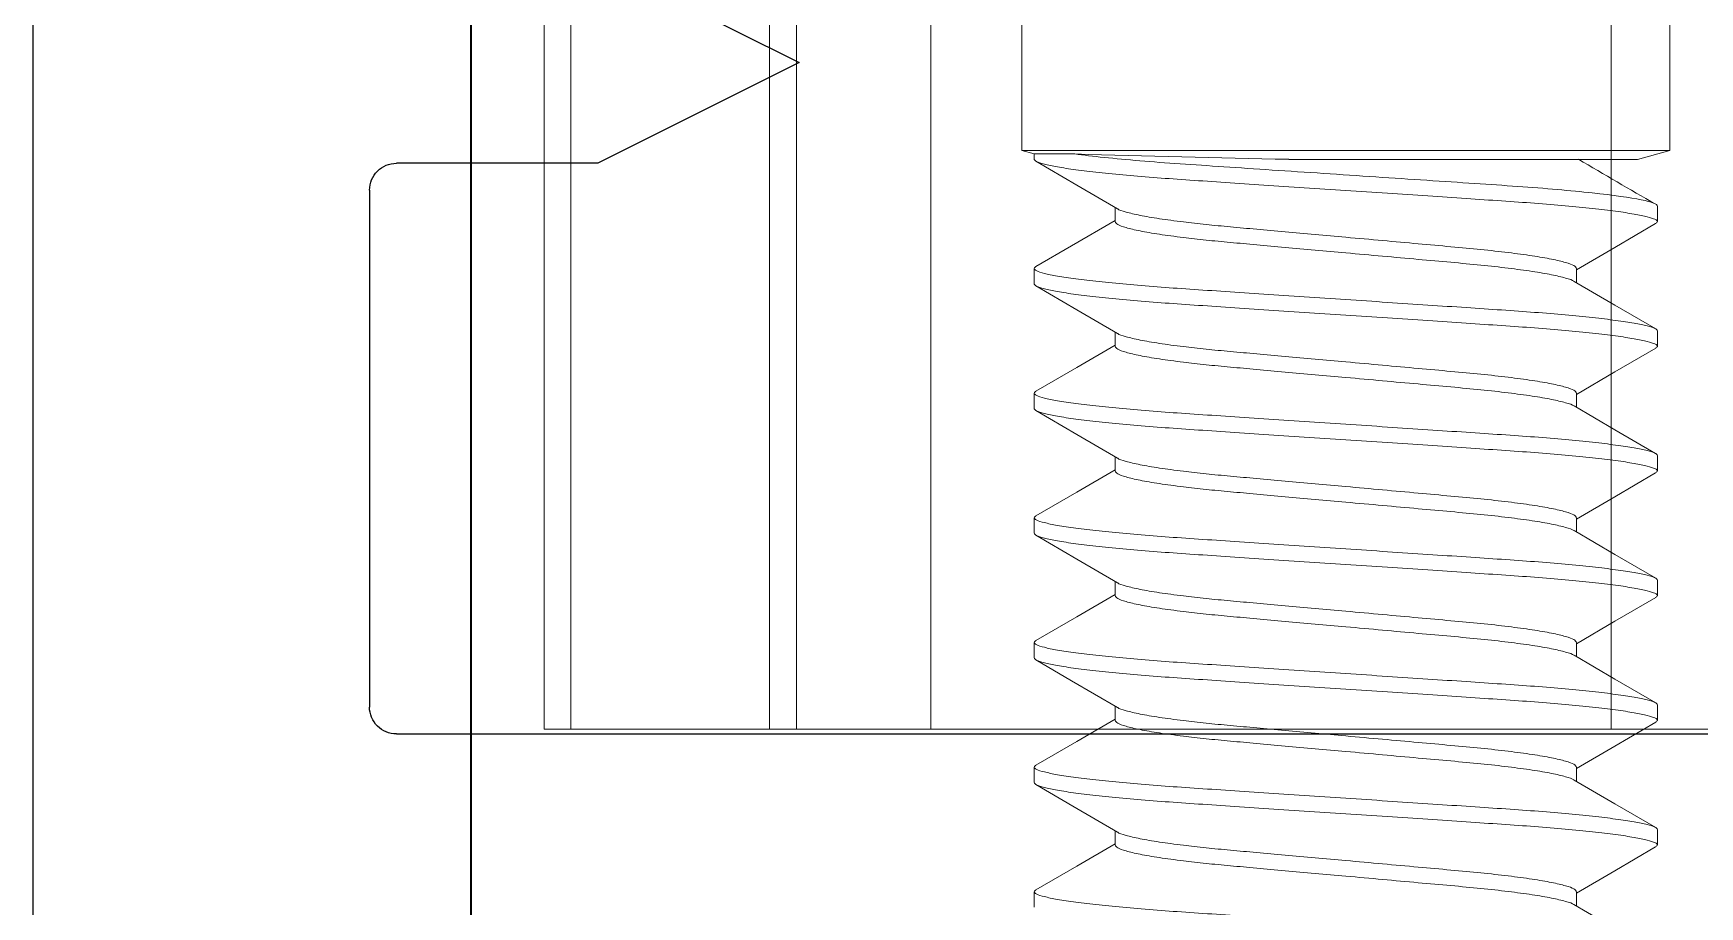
# Model space of a CAD drawing. Extents: x -82 to 113, y -82 to 93.
# Drawn here: x 18.032 to 18.653, y 85.632 to 85.958 of the extents above; entities that cross this region are included whole.
import ezdxf

# ---------------------------------------------------------------- set-up
doc = ezdxf.new("R2010")
doc.units = 0
doc.header["$MEASUREMENT"] = 0
doc.linetypes.add('SLD-Solid', pattern=[0])
doc.layers.get('0').update_dxf_attribs({"linetype": 'CONTINUOUS'})
for name, color, linetype in [('Ballons', 7, 'CONTINUOUS'), ('DIM', 7, 'CONTINUOUS'), ('INERTIA', 7, 'CONTINUOUS'), ('VENT', 5, 'CONTINUOUS')]:
    doc.layers.add(name, color=color, linetype=linetype)

# ---------------------------------------------------------------- blocks, each defined once
blk = doc.blocks.new('91251A555')
at = {"color": 7, "linetype": 'SLD-Solid', "lineweight": 15}
for p, q in [((2.06817, 0.12071), (0.23214, 0.12071)), ((2.06941, 0.11607), (2.06817, 0.12071)), ((2.06817, 0.12071), (2.06817, -0.12071)), ((2.0714, 0.11607), (2.06941, 0.11607)), ((2.06941, 0.11607), (2.06941, 0.10094)), ((2.11783, 0.11607), (2.11202, 0.11607)), ((2.16426, 0.11607), (2.15845, 0.11607)), ((2.21068, 0.11607), (2.20488, 0.11607)), ((2.25711, 0.11607), (2.25131, 0.11607)), ((2.30354, 0.11607), (2.29774, 0.11607)), ((2.34997, 0.11607), (2.34416, 0.11607)), ((2.09461, 0.08591), (2.08929, 0.08591)), ((2.14104, 0.08591), (2.13572, 0.08591)), ((2.18747, 0.08591), (2.18215, 0.08591)), ((2.2339, 0.08591), (2.22858, 0.08591)), ((2.28033, 0.08591), (2.27501, 0.08591)), ((2.32675, 0.08591), (2.32143, 0.08591)), ((2.0714, 0.02127), (2.0714, -0.10864)), ((2.11202, -0.08591), (2.11734, -0.08591)), ((2.15845, -0.08591), (2.16377, -0.08591)), ((2.20488, -0.08591), (2.2102, -0.08591)), ((2.25131, -0.08591), (2.25663, -0.08591)), ((2.29774, -0.08591), (2.30306, -0.08591)), ((2.34416, -0.08591), (2.34948, -0.08591)), ((2.06817, -0.12071), (2.0714, -0.10864)), ((2.08881, -0.11607), (2.09461, -0.11607)), ((2.13524, -0.11607), (2.14104, -0.11607)), ((2.18167, -0.11607), (2.18747, -0.11607)), ((2.22809, -0.11607), (2.2339, -0.11607)), ((2.27452, -0.11607), (2.28033, -0.11607)), ((2.32095, -0.11607), (2.32675, -0.11607)), ((0.23214, -0.12071), (2.06817, -0.12071))]:
    blk.add_line(p, q, dxfattribs=at)
at = {"color": 7, "linetype": 'SLD-Solid', "lineweight": 15, "flags": 128}
for points in [[(2.08981, 0.08502), (2.08097, 0.1002), (2.07213, 0.11542)], [(2.11131, 0.11545), (2.10358, 0.10214), (2.09413, 0.08591)], [(2.13624, 0.08503), (2.12739, 0.10022), (2.11855, 0.11544)], [(2.15772, 0.11541), (2.14887, 0.10019), (2.14056, 0.08591)], [(2.18266, 0.08504), (2.17382, 0.10022), (2.16498, 0.11543)], [(2.20416, 0.11543), (2.19531, 0.10021), (2.18699, 0.08591)], [(2.22911, 0.08501), (2.22026, 0.10019), (2.21142, 0.11541)], [(2.25059, 0.11544), (2.24174, 0.10021), (2.23341, 0.08591)], [(2.27551, 0.08505), (2.26556, 0.10213), (2.25784, 0.11542)], [(2.29701, 0.11542), (2.28817, 0.1002), (2.27984, 0.08591)], [(2.32194, 0.08505), (2.31229, 0.10162), (2.30425, 0.11545)], [(2.34343, 0.11541), (2.33459, 0.1002), (2.32627, 0.08591)], [(2.09535, -0.11542), (2.10419, -0.1002), (2.11251, -0.08591)], [(2.11684, -0.08504), (2.12568, -0.10022), (2.13452, -0.11543)], [(2.14176, -0.11544), (2.1506, -0.10022), (2.15894, -0.08591)], [(2.16325, -0.08502), (2.17209, -0.1002), (2.18094, -0.11542)], [(2.1882, -0.11542), (2.19704, -0.1002), (2.20536, -0.08591)], [(2.20969, -0.08504), (2.21853, -0.10022), (2.22737, -0.11543)], [(2.23461, -0.11545), (2.24345, -0.10024), (2.25179, -0.08591)], [(2.25612, -0.08505), (2.26496, -0.10022), (2.2738, -0.11544)], [(2.28105, -0.11543), (2.28989, -0.10021), (2.29822, -0.08591)], [(2.30256, -0.08506), (2.3114, -0.10024), (2.32024, -0.11545)], [(2.32749, -0.11541), (2.33633, -0.1002), (2.34465, -0.08591)], [(2.34896, -0.08501), (2.3578, -0.10019), (2.36664, -0.11541)]]:
    blk.add_lwpolyline(points, dxfattribs=at)
at = {"color": 7, "linetype": 'SLD-Solid', "lineweight": 15}
for centre, radius, start, end in [((-4.62063, -0.10606), 6.69324, 1.090036, 1.772254), ((0.34859, -1.10752), 2.00252, 29.6975, 30.64854)]:
    blk.add_arc(centre, radius, start, end, dxfattribs=at)
for points, knots in [([(2.09535, -0.11529), (2.0951, -0.11565), (2.09456, -0.11644), (2.09374, -0.1154), (2.09278, -0.11256), (2.09178, -0.10766), (2.09074, -0.10082), (2.08971, -0.09218), (2.08871, -0.082), (2.08775, -0.07059), (2.08688, -0.05819), (2.086, -0.04484), (2.08504, -0.03055), (2.08404, -0.01548), (2.08301, 0), (2.08197, 0.01548), (2.08097, 0.03055), (2.08001, 0.04484), (2.07914, 0.05819), (2.07826, 0.07059), (2.07731, 0.082), (2.0763, 0.09218), (2.07527, 0.10082), (2.07424, 0.10767), (2.07323, 0.11253), (2.07228, 0.11552), (2.07169, 0.11589), (2.0714, 0.11607)], [0, 0, 0, 0, 0.032751, 0.071832, 0.111941, 0.152766, 0.19396, 0.235153, 0.275978, 0.316087, 0.355168, 0.394248, 0.434357, 0.475182, 0.516376, 0.557569, 0.598394, 0.638503, 0.677584, 0.716664, 0.756773, 0.797599, 0.838792, 0.879985, 0.920811, 0.960919, 1, 1, 1, 1]), ([(2.13524, -0.11607), (2.13495, -0.11589), (2.13436, -0.11552), (2.13341, -0.11253), (2.1324, -0.10767), (2.13137, -0.10082), (2.13034, -0.09218), (2.12933, -0.082), (2.12838, -0.07059), (2.1275, -0.05819), (2.12662, -0.04484), (2.12567, -0.03055), (2.12466, -0.01548), (2.12363, 0), (2.1226, 0.01548), (2.1216, 0.03055), (2.12064, 0.04484), (2.11976, 0.05819), (2.11889, 0.07059), (2.11793, 0.082), (2.11693, 0.09218), (2.11589, 0.10082), (2.11486, 0.10766), (2.11386, 0.11256), (2.1129, 0.1154), (2.11208, 0.11644), (2.11155, 0.11566), (2.11131, 0.11531)], [0, 0, 0, 0, 0.039112, 0.079253, 0.120112, 0.161338, 0.202565, 0.243423, 0.283565, 0.322677, 0.361789, 0.40193, 0.442788, 0.484015, 0.525242, 0.5661, 0.606241, 0.645353, 0.684465, 0.724607, 0.765465, 0.806692, 0.847918, 0.888777, 0.928918, 0.96803, 1, 1, 1, 1]), ([(2.14177, -0.1153), (2.14152, -0.11566), (2.14099, -0.11644), (2.14017, -0.1154), (2.13921, -0.11256), (2.13821, -0.10766), (2.13717, -0.10082), (2.13614, -0.09218), (2.13514, -0.082), (2.13418, -0.07059), (2.1333, -0.05819), (2.13243, -0.04484), (2.13147, -0.03055), (2.13047, -0.01548), (2.12943, 0), (2.1284, 0.01548), (2.1274, 0.03055), (2.12644, 0.04484), (2.12557, 0.05819), (2.12469, 0.07059), (2.12373, 0.082), (2.12273, 0.09218), (2.1217, 0.10082), (2.12066, 0.10767), (2.11966, 0.11253), (2.1187, 0.11552), (2.11812, 0.11589), (2.11783, 0.11607)], [0, 0, 0, 0, 0.032208, 0.071311, 0.111442, 0.15229, 0.193507, 0.234723, 0.275571, 0.315703, 0.354805, 0.393908, 0.434039, 0.474888, 0.516104, 0.55732, 0.598169, 0.6383, 0.677403, 0.716505, 0.756637, 0.797485, 0.838701, 0.879918, 0.920766, 0.960898, 1, 1, 1, 1]), ([(2.18167, -0.11607), (2.18138, -0.11589), (2.18079, -0.11552), (2.17983, -0.11253), (2.17883, -0.10767), (2.1778, -0.10082), (2.17677, -0.09218), (2.17576, -0.082), (2.1748, -0.07059), (2.17393, -0.05819), (2.17305, -0.04484), (2.1721, -0.03055), (2.17109, -0.01548), (2.17006, 0), (2.16903, 0.01548), (2.16802, 0.03055), (2.16707, 0.04484), (2.16619, 0.05819), (2.16531, 0.07059), (2.16436, 0.082), (2.16335, 0.09218), (2.16232, 0.10082), (2.16129, 0.10766), (2.16029, 0.11256), (2.15933, 0.1154), (2.1585, 0.11644), (2.15796, 0.11565), (2.15771, 0.11528)], [0, 0, 0, 0, 0.039073, 0.079174, 0.119992, 0.161177, 0.202362, 0.24318, 0.283281, 0.322354, 0.361427, 0.401528, 0.442345, 0.483531, 0.524716, 0.565533, 0.605635, 0.644707, 0.68378, 0.723882, 0.764699, 0.805884, 0.84707, 0.887887, 0.927988, 0.967061, 1, 1, 1, 1]), ([(2.1882, -0.11529), (2.18796, -0.11565), (2.18742, -0.11644), (2.18659, -0.1154), (2.18564, -0.11256), (2.18463, -0.10766), (2.1836, -0.10082), (2.18257, -0.09218), (2.18156, -0.082), (2.18061, -0.07059), (2.17973, -0.05819), (2.17886, -0.04484), (2.1779, -0.03055), (2.1769, -0.01548), (2.17586, 0), (2.17483, 0.01548), (2.17383, 0.03055), (2.17287, 0.04484), (2.17199, 0.05819), (2.17112, 0.07059), (2.17016, 0.082), (2.16916, 0.09218), (2.16813, 0.10082), (2.16709, 0.10767), (2.16609, 0.11253), (2.16513, 0.11552), (2.16455, 0.11589), (2.16426, 0.11607)], [0, 0, 0, 0, 0.032652, 0.071737, 0.11185, 0.152679, 0.193877, 0.235075, 0.275904, 0.316017, 0.355102, 0.394186, 0.434299, 0.475129, 0.516326, 0.557524, 0.598353, 0.638466, 0.677551, 0.716635, 0.756748, 0.797578, 0.838775, 0.879973, 0.920802, 0.960915, 1, 1, 1, 1]), ([(2.22809, -0.11607), (2.2278, -0.11589), (2.22722, -0.11552), (2.22626, -0.11253), (2.22526, -0.10767), (2.22423, -0.10082), (2.22319, -0.09218), (2.22219, -0.082), (2.22123, -0.07059), (2.22036, -0.05819), (2.21948, -0.04484), (2.21852, -0.03055), (2.21752, -0.01548), (2.21649, 0), (2.21546, 0.01548), (2.21445, 0.03055), (2.2135, 0.04484), (2.21262, 0.05819), (2.21174, 0.07059), (2.21079, 0.082), (2.20978, 0.09218), (2.20875, 0.10082), (2.20772, 0.10766), (2.20671, 0.11256), (2.20576, 0.1154), (2.20493, 0.11644), (2.2044, 0.11565), (2.20415, 0.1153)], [0, 0, 0, 0, 0.039095, 0.079219, 0.120059, 0.161268, 0.202477, 0.243317, 0.283441, 0.322536, 0.361631, 0.401755, 0.442596, 0.483804, 0.525013, 0.565853, 0.605977, 0.645072, 0.684167, 0.724291, 0.765132, 0.80634, 0.847549, 0.888389, 0.928513, 0.967608, 1, 1, 1, 1]), ([(2.23462, -0.11531), (2.23438, -0.11566), (2.23384, -0.11644), (2.23302, -0.1154), (2.23206, -0.11256), (2.23106, -0.10766), (2.23003, -0.10082), (2.229, -0.09218), (2.22799, -0.082), (2.22704, -0.07059), (2.22616, -0.05819), (2.22528, -0.04484), (2.22433, -0.03055), (2.22332, -0.01548), (2.22229, 0), (2.22126, 0.01548), (2.22025, 0.03055), (2.2193, 0.04484), (2.21842, 0.05819), (2.21755, 0.07059), (2.21659, 0.082), (2.21559, 0.09218), (2.21455, 0.10082), (2.21352, 0.10767), (2.21252, 0.11253), (2.21156, 0.11552), (2.21097, 0.11589), (2.21068, 0.11607)], [0, 0, 0, 0, 0.031893, 0.071008, 0.111152, 0.152014, 0.193244, 0.234474, 0.275335, 0.31548, 0.354595, 0.39371, 0.433855, 0.474716, 0.515946, 0.557176, 0.598038, 0.638182, 0.677298, 0.716413, 0.756557, 0.797419, 0.838649, 0.879879, 0.92074, 0.960885, 1, 1, 1, 1]), ([(2.27452, -0.11607), (2.27423, -0.11589), (2.27365, -0.11552), (2.27269, -0.11253), (2.27169, -0.10767), (2.27065, -0.10082), (2.26962, -0.09218), (2.26862, -0.082), (2.26766, -0.07059), (2.26678, -0.05819), (2.26591, -0.04484), (2.26495, -0.03055), (2.26395, -0.01548), (2.26292, 0), (2.26188, 0.01548), (2.26088, 0.03055), (2.25992, 0.04484), (2.25905, 0.05819), (2.25817, 0.07059), (2.25721, 0.082), (2.25621, 0.09218), (2.25518, 0.10082), (2.25415, 0.10766), (2.25314, 0.11256), (2.25218, 0.1154), (2.25136, 0.11644), (2.25083, 0.11566), (2.25058, 0.1153)], [0, 0, 0, 0, 0.0391, 0.079229, 0.120075, 0.161289, 0.202503, 0.243349, 0.283478, 0.322578, 0.361678, 0.401807, 0.442653, 0.483867, 0.525081, 0.565926, 0.606055, 0.645155, 0.684256, 0.724385, 0.76523, 0.806444, 0.847658, 0.888504, 0.928633, 0.967733, 1, 1, 1, 1]), ([(2.28105, -0.1153), (2.28081, -0.11565), (2.28027, -0.11644), (2.27945, -0.1154), (2.27849, -0.11256), (2.27749, -0.10766), (2.27646, -0.10082), (2.27542, -0.09218), (2.27442, -0.082), (2.27346, -0.07059), (2.27259, -0.05819), (2.27171, -0.04484), (2.27076, -0.03055), (2.26975, -0.01548), (2.26872, 0), (2.26769, 0.01548), (2.26668, 0.03055), (2.26573, 0.04484), (2.26485, 0.05819), (2.26397, 0.07059), (2.26302, 0.082), (2.26201, 0.09218), (2.26098, 0.10082), (2.25995, 0.10767), (2.25894, 0.11253), (2.25799, 0.11552), (2.2574, 0.11589), (2.25711, 0.11607)], [0, 0, 0, 0, 0.032355, 0.071451, 0.111577, 0.152419, 0.193629, 0.234839, 0.275681, 0.315807, 0.354903, 0.394, 0.434125, 0.474967, 0.516177, 0.557388, 0.59823, 0.638355, 0.677452, 0.716548, 0.756674, 0.797516, 0.838726, 0.879936, 0.920778, 0.960903, 1, 1, 1, 1]), ([(2.32095, -0.11607), (2.32066, -0.11589), (2.32007, -0.11552), (2.31912, -0.11253), (2.31811, -0.10767), (2.31708, -0.10082), (2.31605, -0.09218), (2.31505, -0.082), (2.31409, -0.07059), (2.31321, -0.05819), (2.31234, -0.04484), (2.31138, -0.03055), (2.31038, -0.01548), (2.30934, 0), (2.30831, 0.01548), (2.30731, 0.03055), (2.30635, 0.04484), (2.30547, 0.05819), (2.3046, 0.07059), (2.30364, 0.082), (2.30264, 0.09218), (2.30161, 0.10082), (2.30057, 0.10766), (2.29957, 0.11256), (2.29861, 0.1154), (2.29779, 0.11644), (2.29725, 0.11565), (2.297, 0.11529)], [0, 0, 0, 0, 0.0390858, 0.0792002, 0.1200311, 0.16123, 0.2024289, 0.2432598, 0.2833742, 0.32246, 0.3615458, 0.4016602, 0.4424911, 0.48369, 0.5248889, 0.5657198, 0.6058342, 0.64492, 0.6840059, 0.7241203, 0.7649512, 0.8061501, 0.847349, 0.8881799, 0.9282942, 0.9673801, 1, 1, 1, 1]), ([(2.32749, -0.11529), (2.32724, -0.11565), (2.3267, -0.11644), (2.32588, -0.1154), (2.32492, -0.11256), (2.32392, -0.10766), (2.32288, -0.10082), (2.32185, -0.09218), (2.32085, -0.082), (2.31989, -0.07059), (2.31902, -0.05819), (2.31814, -0.04484), (2.31718, -0.03055), (2.31618, -0.01548), (2.31515, 0), (2.31411, 0.01548), (2.31311, 0.03055), (2.31215, 0.04484), (2.31128, 0.05819), (2.3104, 0.07059), (2.30945, 0.082), (2.30844, 0.09218), (2.30741, 0.10082), (2.30638, 0.10767), (2.30537, 0.11253), (2.30442, 0.11552), (2.30383, 0.11589), (2.30354, 0.11607)], [0, 0, 0, 0, 0.032767, 0.071847, 0.111955, 0.15278, 0.193973, 0.235165, 0.27599, 0.316098, 0.355178, 0.394258, 0.434366, 0.475191, 0.516384, 0.557576, 0.598401, 0.638509, 0.677589, 0.716669, 0.756777, 0.797602, 0.838795, 0.879987, 0.920812, 0.96092, 1, 1, 1, 1]), ([(2.36738, -0.11607), (2.36709, -0.11589), (2.3665, -0.11552), (2.36555, -0.11253), (2.36454, -0.10767), (2.36351, -0.10082), (2.36248, -0.09218), (2.36147, -0.082), (2.36052, -0.07059), (2.35964, -0.05819), (2.35876, -0.04484), (2.35781, -0.03055), (2.3568, -0.01548), (2.35577, 0), (2.35474, 0.01548), (2.35374, 0.03055), (2.35278, 0.04484), (2.3519, 0.05819), (2.35103, 0.07059), (2.35007, 0.082), (2.34907, 0.09218), (2.34803, 0.10082), (2.347, 0.10766), (2.346, 0.11256), (2.34504, 0.1154), (2.34421, 0.11644), (2.34367, 0.11565), (2.34343, 0.11529)], [0, 0, 0, 0, 0.0390777, 0.0791837, 0.120006, 0.1611963, 0.2023866, 0.243209, 0.283315, 0.3223927, 0.3614703, 0.4015763, 0.4423987, 0.483589, 0.5247793, 0.5656016, 0.6057077, 0.6447853, 0.683863, 0.723969, 0.7647913, 0.8059816, 0.8471719, 0.8879943, 0.9281003, 0.967178, 1, 1, 1, 1]), ([(2.08881, -0.11607), (2.08811, -0.11607), (2.08731, -0.11412), (2.08563, -0.10593), (2.08475, -0.09967), (2.08304, -0.08383), (2.08222, -0.07427), (2.08112, -0.05887), (2.08078, -0.05359), (2.08002, -0.04228), (2.07962, -0.03632), (2.07839, -0.01782), (2.07751, -0.00465), (2.07579, 0.02123), (2.07494, 0.03392), (2.07379, 0.05114), (2.07345, 0.05652), (2.07272, 0.06689), (2.07234, 0.07192), (2.07114, 0.08616), (2.07028, 0.09452), (2.06941, 0.10094)], [0, 0, 0, 0, 0.125, 0.125, 0.25, 0.25, 0.375, 0.375, 0.4375, 0.4375, 0.5, 0.5, 0.625, 0.625, 0.75, 0.75, 0.8125, 0.8125, 0.875, 0.875, 1, 1, 1, 1]), ([(2.11202, -0.08591), (2.11167, -0.08572), (2.11096, -0.08533), (2.10979, -0.08211), (2.10857, -0.07692), (2.10733, -0.06971), (2.10612, -0.06079), (2.10498, -0.05056), (2.10395, -0.03924), (2.10284, -0.02693), (2.10165, -0.01372), (2.10049, -0.00076), (2.09939, 0.01146), (2.09838, 0.02261), (2.09743, 0.03319), (2.09655, 0.04307), (2.09567, 0.05225), (2.09465, 0.06127), (2.09351, 0.0697), (2.09226, 0.07696), (2.09105, 0.08199), (2.09022, 0.08461), (2.08983, 0.08495), (2.08981, 0.08497)], [0, 0, 0, 0, 0.050945, 0.10341, 0.156783, 0.21039, 0.263533, 0.315554, 0.366101, 0.417615, 0.470454, 0.523982, 0.568634, 0.612884, 0.656351, 0.698698, 0.741044, 0.784512, 0.837656, 0.891262, 0.944636, 0.9971, 1, 1, 1, 1]), ([(2.11684, -0.08498), (2.11681, -0.08496), (2.11642, -0.08462), (2.11559, -0.08199), (2.11437, -0.07696), (2.11313, -0.0697), (2.11192, -0.0608), (2.11078, -0.05056), (2.10975, -0.03924), (2.10865, -0.02693), (2.10746, -0.01372), (2.10629, -0.00076), (2.10519, 0.01146), (2.10418, 0.02261), (2.10323, 0.03319), (2.10235, 0.04307), (2.10148, 0.05225), (2.10045, 0.06127), (2.09931, 0.06971), (2.09807, 0.07692), (2.09684, 0.08211), (2.09567, 0.08533), (2.09496, 0.08572), (2.09461, 0.08591)], [0, 0, 0, 0, 0.003524, 0.055955, 0.109296, 0.162869, 0.215979, 0.267967, 0.318483, 0.369964, 0.42277, 0.476265, 0.520888, 0.56511, 0.608551, 0.650871, 0.693191, 0.736632, 0.789742, 0.843315, 0.896655, 0.949087, 1, 1, 1, 1]), ([(2.15845, -0.08591), (2.1581, -0.08572), (2.15739, -0.08533), (2.15622, -0.08211), (2.155, -0.07692), (2.15376, -0.06971), (2.15255, -0.06079), (2.1514, -0.05056), (2.15038, -0.03924), (2.14927, -0.02693), (2.14808, -0.01372), (2.14691, -0.00076), (2.14581, 0.01146), (2.14481, 0.02261), (2.14385, 0.03319), (2.14298, 0.04307), (2.1421, 0.05225), (2.14108, 0.06127), (2.13994, 0.0697), (2.13869, 0.07696), (2.13747, 0.08199), (2.13665, 0.08461), (2.13626, 0.08496), (2.13624, 0.08498)], [0, 0, 0, 0, 0.050932, 0.103382, 0.156742, 0.210334, 0.263463, 0.315471, 0.366004, 0.417504, 0.470329, 0.523844, 0.568483, 0.612721, 0.656178, 0.698513, 0.740848, 0.784305, 0.837434, 0.891026, 0.944386, 0.996836, 1, 1, 1, 1]), ([(2.16325, -0.08497), (2.16323, -0.08495), (2.16285, -0.08461), (2.16202, -0.08199), (2.1608, -0.07696), (2.15956, -0.0697), (2.15835, -0.0608), (2.15721, -0.05056), (2.15618, -0.03924), (2.15507, -0.02693), (2.15388, -0.01372), (2.15272, -0.00076), (2.15162, 0.01146), (2.15061, 0.02261), (2.14966, 0.03319), (2.14878, 0.04307), (2.1479, 0.05225), (2.14688, 0.06127), (2.14574, 0.06971), (2.1445, 0.07692), (2.14327, 0.08211), (2.1421, 0.08533), (2.14139, 0.08572), (2.14104, 0.08591)], [0, 0, 0, 0, 0.002923, 0.055386, 0.108758, 0.162364, 0.215506, 0.267526, 0.318071, 0.369584, 0.422422, 0.475949, 0.520599, 0.564848, 0.608315, 0.65066, 0.693006, 0.736473, 0.789615, 0.84322, 0.896593, 0.949056, 1, 1, 1, 1]), ([(2.20488, -0.08591), (2.20453, -0.08572), (2.20382, -0.08533), (2.20265, -0.08211), (2.20143, -0.07692), (2.20018, -0.06971), (2.19898, -0.06079), (2.19783, -0.05056), (2.19681, -0.03924), (2.1957, -0.02693), (2.19451, -0.01372), (2.19334, -0.00076), (2.19224, 0.01146), (2.19124, 0.02261), (2.19028, 0.03319), (2.1894, 0.04307), (2.18853, 0.05225), (2.18751, 0.06127), (2.18636, 0.0697), (2.18512, 0.07696), (2.1839, 0.08199), (2.18307, 0.08461), (2.18269, 0.08496), (2.18266, 0.08498)], [0, 0, 0, 0, 0.050926, 0.10337, 0.156723, 0.210309, 0.263432, 0.315432, 0.36596, 0.417454, 0.470273, 0.523781, 0.568415, 0.612647, 0.656098, 0.698429, 0.740759, 0.78421, 0.837333, 0.890918, 0.944272, 0.996716, 1, 1, 1, 1]), ([(2.20969, -0.08498), (2.20967, -0.08496), (2.20928, -0.08461), (2.20845, -0.08199), (2.20723, -0.07696), (2.20599, -0.0697), (2.20478, -0.0608), (2.20364, -0.05056), (2.20261, -0.03924), (2.2015, -0.02693), (2.20031, -0.01372), (2.19915, -0.00076), (2.19804, 0.01146), (2.19704, 0.02261), (2.19608, 0.03319), (2.19521, 0.04307), (2.19433, 0.05225), (2.19331, 0.06127), (2.19217, 0.06971), (2.19092, 0.07692), (2.1897, 0.08211), (2.18853, 0.08533), (2.18782, 0.08572), (2.18747, 0.08591)], [0, 0, 0, 0, 0.0034533, 0.0558883, 0.1092326, 0.1628092, 0.2159231, 0.2679152, 0.3184342, 0.369919, 0.422729, 0.4762279, 0.5208545, 0.5650796, 0.6085235, 0.6508464, 0.6931692, 0.7366131, 0.789727, 0.8433036, 0.8966479, 0.9490829, 1, 1, 1, 1]), ([(2.25131, -0.08591), (2.25096, -0.08572), (2.25025, -0.08533), (2.24908, -0.08211), (2.24785, -0.07692), (2.24661, -0.06971), (2.2454, -0.06079), (2.24426, -0.05056), (2.24323, -0.03924), (2.24213, -0.02693), (2.24094, -0.01372), (2.23977, -0.00076), (2.23867, 0.01146), (2.23767, 0.02261), (2.23671, 0.03319), (2.23583, 0.04307), (2.23496, 0.05225), (2.23393, 0.06127), (2.23279, 0.0697), (2.23155, 0.07696), (2.23033, 0.08199), (2.22951, 0.0846), (2.22912, 0.08495), (2.22911, 0.08496)], [0, 0, 0, 0, 0.050966, 0.103452, 0.156848, 0.210477, 0.263642, 0.315685, 0.366253, 0.417787, 0.470648, 0.524199, 0.568869, 0.613137, 0.656623, 0.698987, 0.741351, 0.784837, 0.838002, 0.891631, 0.945027, 0.997512, 1, 1, 1, 1]), ([(2.25612, -0.08498), (2.2561, -0.08496), (2.25571, -0.08462), (2.25488, -0.08199), (2.25366, -0.07696), (2.25242, -0.0697), (2.25121, -0.0608), (2.25006, -0.05056), (2.24904, -0.03924), (2.24793, -0.02693), (2.24674, -0.01372), (2.24557, -0.00076), (2.24447, 0.01146), (2.24347, 0.02261), (2.24251, 0.03319), (2.24164, 0.04307), (2.24076, 0.05225), (2.23974, 0.06127), (2.23859, 0.06971), (2.23735, 0.07692), (2.23613, 0.08211), (2.23496, 0.08533), (2.23425, 0.08572), (2.2339, 0.08591)], [0, 0, 0, 0, 0.0035917, 0.0560194, 0.1093563, 0.1629254, 0.216032, 0.2680169, 0.3185289, 0.3700065, 0.4228092, 0.4763006, 0.520921, 0.56514, 0.6085778, 0.6508948, 0.6932118, 0.7366497, 0.7897562, 0.8433254, 0.8966622, 0.94909, 1, 1, 1, 1]), ([(2.29774, -0.08591), (2.29739, -0.08572), (2.29668, -0.08533), (2.29551, -0.08211), (2.29428, -0.07692), (2.29304, -0.06971), (2.29183, -0.06079), (2.29069, -0.05056), (2.28966, -0.03924), (2.28856, -0.02693), (2.28737, -0.01372), (2.2862, -0.00076), (2.2851, 0.01146), (2.28409, 0.02261), (2.28314, 0.03319), (2.28226, 0.04307), (2.28138, 0.05225), (2.28036, 0.06127), (2.27922, 0.0697), (2.27798, 0.07696), (2.27676, 0.08199), (2.27593, 0.08462), (2.27554, 0.08496), (2.27551, 0.08498)], [0, 0, 0, 0, 0.050909, 0.103335, 0.156671, 0.210238, 0.263344, 0.315327, 0.365838, 0.417314, 0.470116, 0.523606, 0.568225, 0.612443, 0.65588, 0.698195, 0.740511, 0.783948, 0.837053, 0.890621, 0.943957, 0.996383, 1, 1, 1, 1]), ([(2.30256, -0.08499), (2.30253, -0.08497), (2.30214, -0.08462), (2.30131, -0.082), (2.30009, -0.07696), (2.29884, -0.0697), (2.29764, -0.0608), (2.29649, -0.05056), (2.29547, -0.03924), (2.29436, -0.02693), (2.29317, -0.01372), (2.292, -0.00076), (2.2909, 0.01146), (2.2899, 0.02261), (2.28894, 0.03319), (2.28806, 0.04307), (2.28719, 0.05225), (2.28617, 0.06127), (2.28502, 0.06971), (2.28378, 0.07692), (2.28256, 0.08211), (2.28139, 0.08533), (2.28068, 0.08572), (2.28033, 0.08591)], [0, 0, 0, 0, 0.00392, 0.05633, 0.109649, 0.163201, 0.21629, 0.268258, 0.318753, 0.370214, 0.422999, 0.476473, 0.521079, 0.565283, 0.608707, 0.65101, 0.693313, 0.736736, 0.789825, 0.843377, 0.896696, 0.949107, 1, 1, 1, 1]), ([(2.34416, -0.08591), (2.34381, -0.08572), (2.3431, -0.08533), (2.34193, -0.08211), (2.34071, -0.07692), (2.33947, -0.06971), (2.33826, -0.06079), (2.33712, -0.05056), (2.33609, -0.03924), (2.33498, -0.02693), (2.33379, -0.01372), (2.33263, -0.00076), (2.33153, 0.01146), (2.33052, 0.02261), (2.32957, 0.03319), (2.32869, 0.04307), (2.32781, 0.05225), (2.32679, 0.06127), (2.32565, 0.0697), (2.3244, 0.07696), (2.32318, 0.08199), (2.32235, 0.08462), (2.32196, 0.08496), (2.32194, 0.08499)], [0, 0, 0, 0, 0.0509054, 0.1033284, 0.1566604, 0.2102246, 0.2633264, 0.3153065, 0.3658139, 0.4172868, 0.4700847, 0.5235714, 0.5681877, 0.6124027, 0.6558365, 0.6981497, 0.7404628, 0.7838967, 0.8369984, 0.8905627, 0.9438947, 0.9963177, 1, 1, 1, 1]), ([(2.34896, -0.08496), (2.34894, -0.08495), (2.34856, -0.0846), (2.34773, -0.08199), (2.34651, -0.07696), (2.34527, -0.0697), (2.34406, -0.0608), (2.34292, -0.05056), (2.34189, -0.03924), (2.34079, -0.02693), (2.3396, -0.01372), (2.33843, -0.00076), (2.33733, 0.01146), (2.33632, 0.02261), (2.33537, 0.03319), (2.33449, 0.04307), (2.33362, 0.05225), (2.33259, 0.06127), (2.33145, 0.06971), (2.33021, 0.07692), (2.32898, 0.08211), (2.32781, 0.08533), (2.3271, 0.08572), (2.32675, 0.08591)], [0, 0, 0, 0, 0.0025898, 0.0550702, 0.1084607, 0.1620837, 0.2152437, 0.2672808, 0.3178436, 0.369373, 0.4222288, 0.4757741, 0.5204393, 0.5647028, 0.6081842, 0.6505438, 0.6929034, 0.7363849, 0.7895448, 0.8431678, 0.8965583, 0.9490388, 1, 1, 1, 1])]:
    blk.add_open_spline(points, degree=3, knots=knots, dxfattribs=at)
blk = doc.blocks.new('25201 bom')
at = {"color": 7, "linetype": 'Continuous', "lineweight": 15}
for p, q in [((0.3425, 0.61), (0.3425, -0.61)), ((0.596, 0.61), (0.596, -0.61)), ((0.646, 0.61), (0.646, -0.61)), ((0.656, 0.61), (0.656, -0.61)), ((0.73, 0.61), (0.73, -0.61)), ((0.74, 0.61), (0.74, -0.61)), ((0.2925, -0.61), (0.3425, -0.61)), ((0.3425, -0.61), (0.596, -0.61)), ((0.596, -0.61), (0.646, -0.61)), ((0.646, -0.61), (0.656, -0.61)), ((0.656, -0.61), (0.73, -0.61)), ((0.73, -0.61), (0.74, -0.61))]:
    blk.add_line(p, q, dxfattribs=at)
blk = doc.blocks.new('spacer')
at = {"layer": 'INERTIA', "color": 7, "lineweight": 35}
blk.add_lwpolyline([(-2.59562, 35.89689), (-1.09562, 35.89689), (-1.09562, 37.39689), (-2.59562, 37.39689)], close=True, dxfattribs=at)
blk = doc.blocks.new('3203-2_Sash_Component')
for p, q in [((0.0865, 0.01001), (0.0865, 3.73988)), ((-0.12375, 1.8166), (-0.19874, 1.77908)), ((-0.19874, 1.77908), (-0.12374, 1.7416)), ((-0.12374, 1.7416), (-0.04874, 1.74161)), ((-0.03874, 1.73161), (-0.03873, 1.53909)), ((-0.04873, 1.52908), (-1.2785, 1.52908))]:
    blk.add_line(p, q)
for centre, start, end in [((-0.04874, 1.73161), 0.00339, 90.00863), ((-0.04873, 1.53908), 270, 0.00339)]:
    blk.add_arc(centre, 0.01, start, end)
blk = doc.blocks.new('3203_Sash_Assembly')
blk.add_blockref('3203-2_Sash_Component', (2.1005, -0.68591))

msp = doc.modelspace()

# ---------------------------------------------------------------- block references
at = {"layer": 'Ballons', "xscale": -1, "rotation": 359.9999999994975}
msp.add_blockref('25201 bom', (18.96237, 86.30846), dxfattribs=at)
at = {"layer": 'DIM', "xscale": -1, "rotation": 359.9999999994975}
msp.add_blockref('spacer', (17.09953, 49.66157), dxfattribs=at)
at = {"layer": 'INERTIA', "xscale": -1, "rotation": 89.99999999949752}
msp.add_blockref('91251A555', (18.52097, 87.98204), dxfattribs=at)
at = {"layer": 'VENT', "xscale": -1, "rotation": 359.9999999994975}
msp.add_blockref('3203_Sash_Assembly', (20.2191, 84.85349), dxfattribs=at)

doc.saveas('drawing.dxf')
